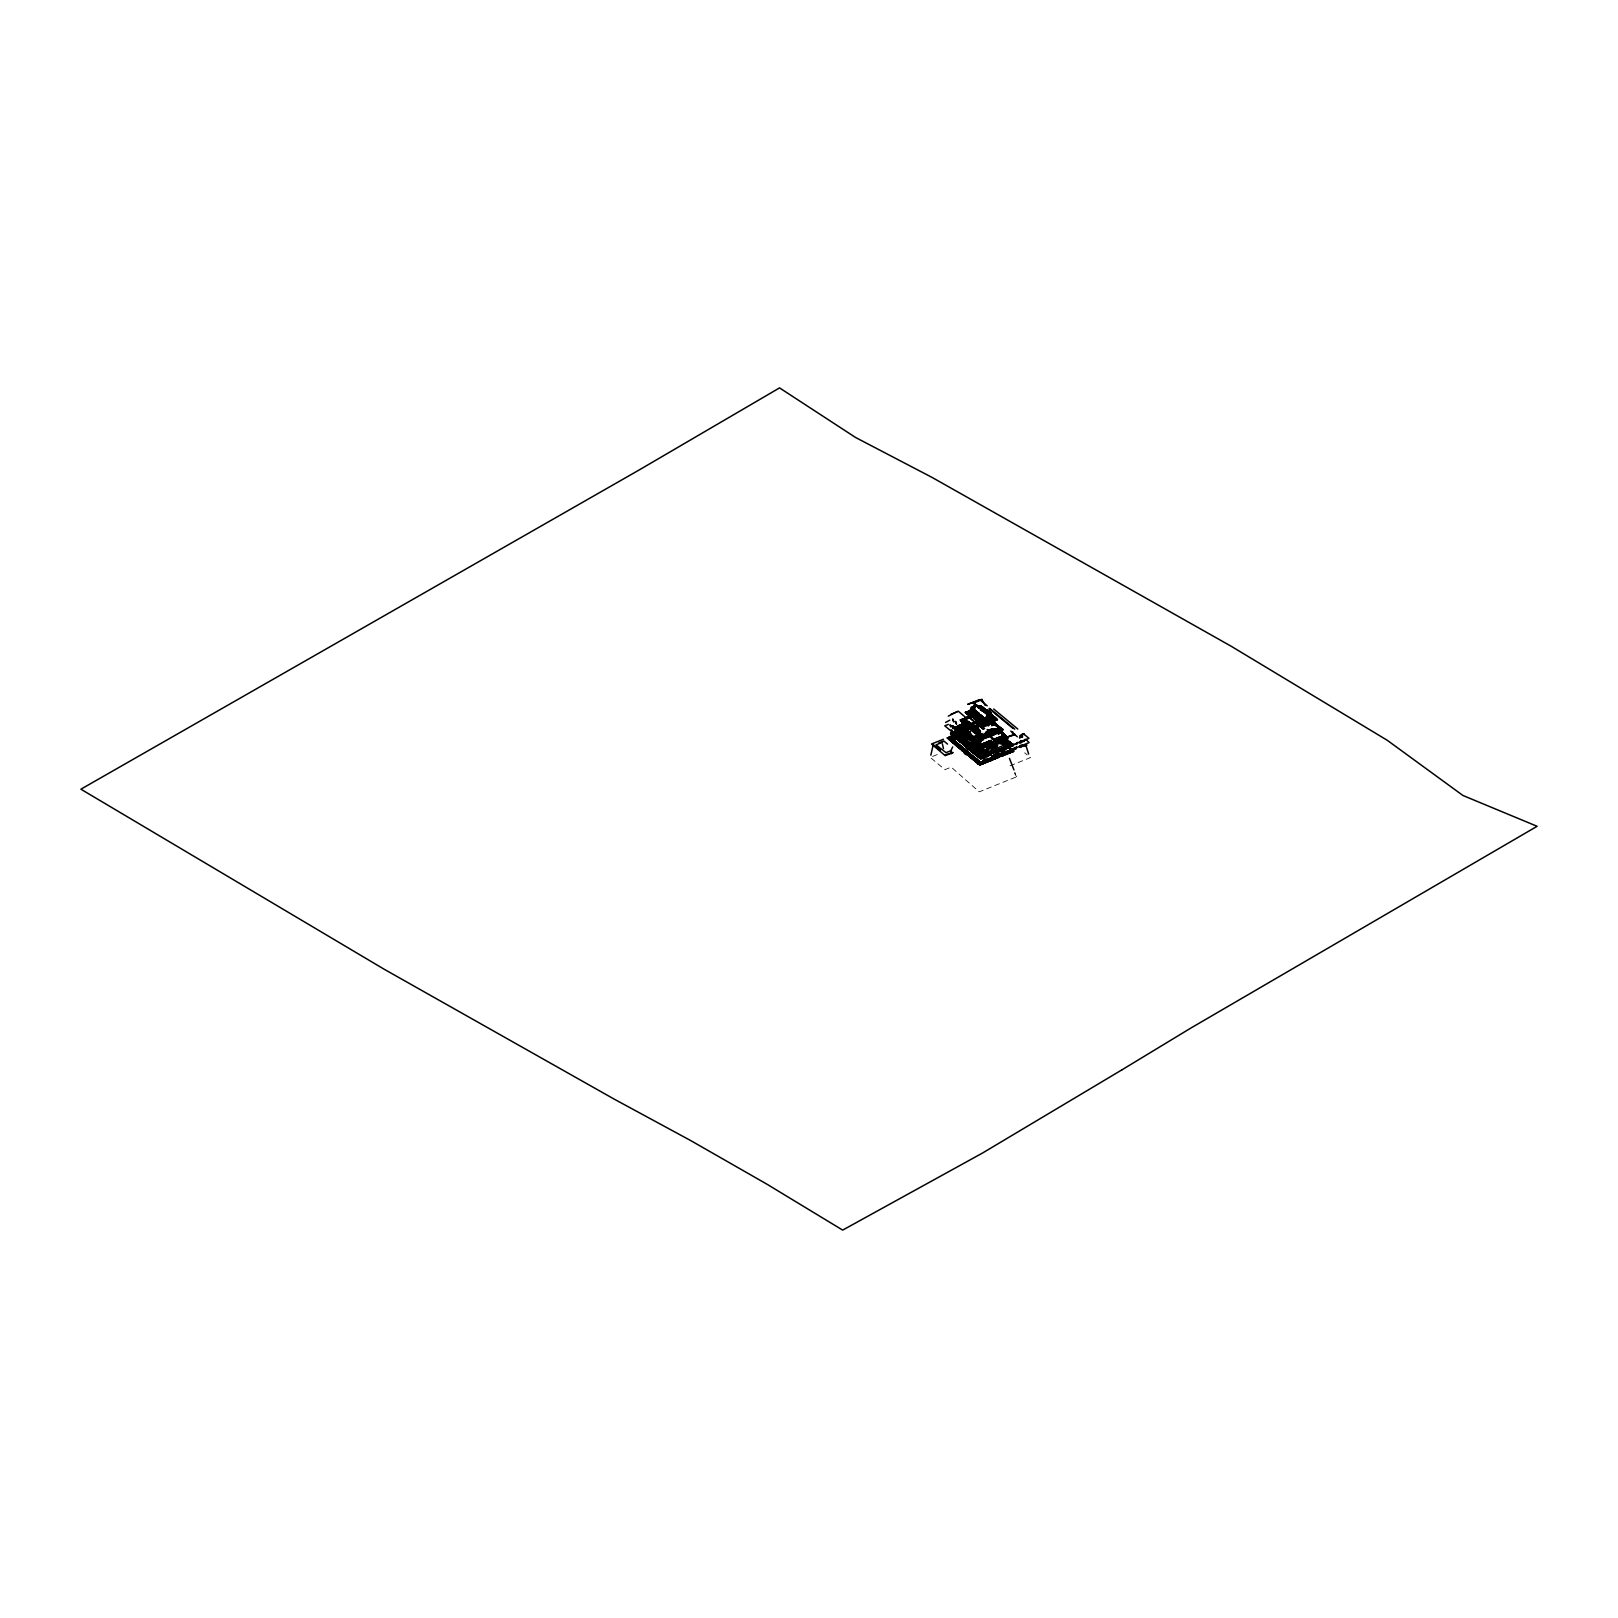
<?xml version="1.0" encoding="UTF-8"?>
<svg xmlns="http://www.w3.org/2000/svg" width="1618" height="1618" viewBox="0 0 1618 1618"><rect width="100%" height="100%" fill="white"/><g stroke="black" fill="none" stroke-linecap="round" stroke-linejoin="round"><path stroke-width="0.75" stroke-dasharray="5 3.75" d="M937.206 754.595L930.229 757.386L944.952 769.642L951.202 767.134L979.214 791.829L1016.65 776.802L1014.85 772.211M1009.935 765.84L1030.423 757.608L1024.659 752.835M1014.405 773.141L1016.65 776.802"/><path stroke-width="1.5" d="M992.845 725.167L992.886 720.091M987.304 714.044L993.513 718.432L989.245 716.208L989.67 715.217L993.513 718.432L982.793 723.044M961.031 720.9L960.485 719.788L966.088 724.945L969.04 722.397L967.584 721.143L971.103 723.833M967.483 746.141L970.011 744.644M988.113 712.567C981.398 710.706 981.317 704.922 980.366 706.54M992.461 737.747L990.701 736.291M993.594 738.779L1005.243 743.511L1001.4 740.195M994.443 739.487L995.717 742.46M995.009 739.851L1005.061 743.147M961.679 742.419L959.373 740.599M997.558 719.666L991.834 715.965L994.382 717.118M980.528 764.626L979.396 763.635L980.083 764.95L983.238 763.332M981.155 763.17L982.672 763.898L988.335 761.633M981.843 762.28L983.299 763.575M985.038 760.561L984.209 763.251L983.056 761.047M983.461 760.966L984.755 762.988L987.567 761.572M984.674 760.46C988.699 765.415 981.964 758.134 987.263 761.673M985.483 760.076L987.041 762.118M985.888 759.975L987.182 761.997M986.292 759.813L988.032 761.714M986.697 759.651L988.234 761.552M988.74 758.781L990.297 760.824L991.632 760.096M995.616 754.21L997.942 755.788L996.021 753.988M1009.895 750.732C1015.437 756.516 998.973 745.231 1001.441 756.253M1001.704 753.624C1005.102 757.082 1000.591 755.93 1000.875 753.887M1002.108 753.462L1004.171 755.282L1002.513 753.24M1003.322 752.977C1004.171 756.213 1009.713 753.887 1005.122 752.249M1003.726 752.754L1005.122 754.514M1004.94 752.33L1006.659 754.19M1005.769 751.925C1006.153 755.667 1011.149 753.058 1006.983 751.44M1009.126 753.26L1006.78 751.521M1009.025 753.321L1007.792 751.116M1008.196 750.954L1010.259 752.835M1010.259 750.934C1011.29 753.543 1015.74 750.165 1012.544 751.743M1013.192 751.258L1009.268 747.496L1013.899 751.076L1010.421 749.862L1012.099 750.206M965.562 728.12C972.681 727.979 966.634 727.271 971.407 728.909M966.391 729.9L969.991 728.889M978.85 739.426L982.611 737.505M999.681 728.403L1000.248 728.949M1000.45 730.689L1003.666 734.552M1000.935 731.033C1004.515 728.525 995.414 725.835 1003.039 729.435M1001.34 731.923L1004.09 736.19M991.45 713.498L987.951 710.221L985.382 710.181L986.616 711.03M947.339 737.808L950.231 738.071M965.521 725.086L960.061 726.664L964.348 725.248M966.452 724.399L961.416 726.704C955.348 726.361 961.517 726.158 959.616 726.988M962.75 725.208L963.499 723.671L961.8 725.713M962.892 725.066L963.398 723.671M971.184 740.579L974.562 737.828L971.872 737.302L974.258 737.727L976.564 736.089M970.901 740.356C972.883 733.278 976.079 738.961 971.427 740.801M972.56 737.464L979.578 735.32L971.872 737.363M973.834 737.626L972.256 737.181L977.151 736.291M974.319 737.687L971.508 737.201L981.883 744.947M988.982 746.687L994.706 740.68L988.032 748.143L986.798 746.04M990.115 745.089L991.854 744.422L989.225 741.125M994.018 740.599L987.668 748.001M989.326 711.333L986.11 709.978M950.575 737.586L948.391 737.808M949.786 737.687L948.735 737.181L951.91 737.039M967.989 724.945L973.854 723.165L967.948 724.945L973.187 723.165L972.014 723.307M976.503 722.154L970.173 724.642L972.56 724.52M969.971 723.145C976.22 724.945 961.82 726.057 973.005 723.448M988.841 713.356C987.931 714.509 993.027 716.268 988.193 719.161L988.193 715.682L989.892 716.046M988.942 729.961L992.077 733.015M973.348 726.037L972.276 724.52L976.119 731.093M993.553 720.88L997.113 719.949M991.591 725.653L992.946 725.329L992.946 720.334L995.353 724.075L994.018 721.628M994.504 722.538L996.243 724.419M994.483 723.772C992.4 720.536 1004.111 730.264 994.504 724.763M997.679 725.471C1003.605 729.839 994.969 724.621 995.11 723.549M988.295 712.709L986.474 711.151M955.105 727.048L957.573 726.421M970.416 714.468C970.294 717.462 961.355 708.441 968.697 714.913M1013.171 744.927L1010.583 744.401M987.87 715.823C993.209 717.785 988.922 716.511 988.841 713.68M970.112 712.102L975.694 704.983M976.018 704.963C980.265 706.945 984.775 707.551 986.272 710.747M988.861 710.929C983.218 712.264 975.047 697.924 969.465 711.576L972.438 714.044L974.845 710.262M977.778 705.933L981.277 705.974M978.384 706.5L980.083 706.722M980.933 706.399L979.133 706.924L980.589 706.156M976.605 705.751L979.861 707.268L978.101 706.884M984.654 710.848L975.148 704.477L977.737 705.974L976.119 705.246M989.023 715.378L990.418 715.763M991.733 716.774L989.508 715.945M989.67 715.237C986.778 713.194 995.394 719.606 991.834 717.623M993.068 718.048C980.286 710.969 998.023 721.244 992.299 717.239M1000.571 736.615L1007.488 744.017L997.821 740.862M1004.05 742.986L1003.261 742.743M1008.176 744.058L1004.556 743.35M1004.05 743.41C1003.726 742.965 1011.917 744.887 1004.131 742.884M1004.475 743.35L1005.769 743.491M1006.983 744.037L982.247 754.13L989.629 746.242M1000.389 732.125L1008.034 737.666L1007.023 737.869M994.908 738.839L1005.466 735.543L1002.391 732.671L1005.971 736.028L1005.041 735.3M1003.079 734.633L1000.834 731.761M1003.706 734.127L1005.749 735.947L1001.825 732.691M1005.183 735.32C988.901 722.316 1015.679 745.918 1007.063 741.772M1005.304 736.493L1007.569 737.404L1006.113 736.069M1004.94 735.785L1006.032 736.19M963.034 726.28L957.613 725.997L963.438 723.772M963.903 725.43L964.753 725.086M975.472 737.343L978.364 735.806M976.139 737.12L976.787 736.675M977.07 736.675L971.467 737.181L976.625 736.918M987.526 712.082L982.591 709.351L987.425 711.698M978.728 707.41L977.798 707.369M982.51 709.109L978.627 706.844L980.407 706.237L979.881 707.248L975.148 704.538L979.699 708.32M983.42 711.293L993.553 718.372M987.668 714.934L982.288 722.215M994.645 723.044L995.636 723.954M996.385 726.077L999.762 727.17M1000.49 728.767L1000.045 727.392M1000.349 727.635L1001.34 728.444M1001.117 728.322L998.367 727.23M963.034 744.24L952.78 735.421L955.49 734.815M954.094 736.777L956.744 735.846M986.96 710.403L988.699 710.706L987.425 710.302M995.292 756.961L993.978 754.939M995.859 756.698L995.737 758.478M993.23 755.485L994.14 757.649M997.376 751.096L996.223 750.206M984.937 711.394C977.373 707.127 989.913 713.558 986.535 710.969M984.391 710.969L983.562 709.999M993.128 758.822C993.816 760.318 979.052 756.415 984.209 763.251M974.542 718.655L975.593 717.32L973.187 717.462C976.463 715.925 976.544 720.698 971.933 716.673C976.16 715.014 962.649 717.28 970.881 716.208M969.991 744.664L967.908 746.343M1006.578 742.864L1003.099 739.871L1004.333 741.428M1002.169 741.246L1007.852 744.118L1002.836 739.952L1005.405 742.318M1004.212 741.408L1000.571 740.053M1005.931 742.52L1007.003 744.199M1007.69 743.916L1006.861 743.107M1000.49 755.566C991.227 746.383 1007.104 762.644 999.155 753.341M967.969 716.754L965.44 717.987L967.038 717.34M982.935 709.594L983.865 710.262M980.245 757.386L981.499 755.768M971.063 723.63L972.135 723.549L967.989 724.864L976.544 730.972M970.274 724.379L967.888 726.624M968.171 726.866L970.537 723.61L967.321 726.158L969.829 728.242L973.085 725.612L969.748 728.181M975.411 729.839L972.944 725.815M982.328 753.179L982.045 754.615M966.998 713.498L965.42 712.365L969.789 715.823M952.597 719.201L953.771 721.952L953.022 719.201M955.328 721.466L956.501 724.217L956.076 721.83M971.346 707.046L971.103 708.259M1005.486 740.599L1007.751 740.478L1012.747 744.684L1005.708 738.779L1006.821 739.871M1005.931 740.842L1009.794 742.278L1007.751 742.46M1008.034 742.702L1011.028 743.37L1008.176 742.702M1008.601 743.066L1010.987 743.35L1009.713 742.096M1008.884 743.289L1010.926 743.107M1010.866 744.24L1013.131 744.927L1011.594 744.624M1012.079 744.644L1011.149 745.109L1012.342 744.988M956.117 732.044L957.31 730.81M956.501 731.639C955.955 729.961 959.555 729.819 960.546 729.678L958.807 728.221M956.521 730.952L955.085 731.639L956.865 731.579M958.705 730.547C955.712 729.637 961.921 729.131 957.654 730.466M956.339 733.642L960.081 730.102L959.069 729.273M982.146 753.745L983.016 752.855M987.991 747.738L981.398 754.494M996.85 753.786L999.742 755.363L997.659 753.584M982.005 737.747C980.73 736.21 981.6 739.062 984.452 737.343M982.672 737.221L982.126 738.273L982.895 733.379M994.605 754.595L996.85 756.334L995.009 754.393M990.034 734.592L987.91 731.012M990.863 733.662L989.771 734.309M991.268 733.399C979.436 719.585 998.205 748.649 988.82 730.163M983.016 724.54C986.838 725.956 987.243 721.911 989.71 722.963M983.178 724.48L984.816 724.844L984.007 723.671M983.602 723.893L984.573 724.965M985.22 723.226C987.223 725.592 984.432 722.761 984.978 724.621M986.454 722.68L986.798 725.511L984.391 726.462L984.391 723.954M987.263 722.356L989.023 723.185M988.477 721.871L989.326 724.5M989.225 721.608L994.322 719.525M989.852 721.304C992.704 723.853 994.969 719.059 993.735 724.722M990.054 721.284L991.005 722.194M990.62 721.041C992.036 722.417 990.681 722.174 991.996 720.9M991.268 720.799L992.704 721.689M991.672 720.637L992.643 721.709M992.077 720.475L992.886 721.648M992.481 720.313L993.492 721.567M993.29 719.97C994.746 722.518 992.825 720.394 993.048 721.547M993.695 719.808L994.767 720.799M994.119 719.606L995.657 720.354M981.641 747.921L983.805 747.253M968.434 747.799L970.254 746.04M989.994 715.641L988.901 715.237M995.394 740.377L1001.077 742.682L995.252 740.397L999.398 741.55L996.931 738.03M996.445 740.417L996.122 740.296M997.376 740.801L995.879 740.639M997.618 741.266L997.153 740.983M997.133 737.95L999.135 741.792L998.084 741.084M1001.987 742.52L997.416 740.498M1000.308 742.156L999.014 741.752M948.472 738.799L963.802 751.622L966.027 750.186L963.62 751.419L968.494 755.181M950.413 739.021L948.148 737.95M950.191 740.437L952.314 738.799M956.299 745.049C946.651 735.907 961.557 753.664 964.874 749.174M956.562 744.806C957.229 739.244 952.072 745.918 955.247 741.186M954.58 743.613L956.683 742.419M957.957 746.707L954.842 744.118M956.541 745.574L958.847 747.172M957.755 746.545L959.798 745.008L957.492 746.485M958.503 746.889L961.213 746.181M958.807 747.415L963.661 751.177M962.791 747.496L959.959 748.103M960.404 748.79L962.184 746.95M964.267 740.842L962.609 742.399M963.337 751.177C958.119 750.651 965.906 746.323 960.87 749.134M963.903 751.682C966.431 753.725 968.939 751.156 965.339 752.572M964.186 751.925L965.097 752.35M964.753 752.39C961.254 754.777 977.029 756.577 969.384 756.354M965.036 752.633L967.018 754.271L969.87 753.381M968.171 751.966L965.481 753.159L967.604 751.5M968.717 755.687L970.921 757.507L970.112 756.536M969.566 756.395C965.117 753.604 970.072 755.97 970.112 753.543M971.265 757.811C981.539 767.256 972.438 755.444 979.578 764.06M972.014 758.458L969.627 756.112M973.247 759.449L974.36 760.076M973.53 759.691C975.836 761.673 970.638 757.446 973.834 759.873M975.169 761.168L976.625 758.943L974.198 760.359M974.946 760.864L977.05 759.307M977.191 759.408L975.573 761.067M977.555 763.049L979.274 762.705M980.609 761.673L979.699 764.849L976.382 761.734M1001.906 756.01L999.459 753.745M982.53 709.776L986.576 711.313M1011.857 745.028L1010.138 745.21L1011.088 746.545L1013.616 745.534L1013.616 744.078L1012.484 745.999M959.696 740.862L961.254 739.608L959.09 740.741L950.474 733.581L955.449 731.74L953.669 732.125M957.067 731.093L951.222 733.217L954.074 732.206M954.559 732.165C944.993 730.952 957.634 741.833 957.998 736.837M957.998 730.102L954.499 731.923L958.544 729.334M963.054 738.091L955.651 732.064L956.825 730.871M958.948 730.446L958.483 730.507M994.949 732.185L992.036 728.869L995.353 732.064M958.058 725.976L959.029 725.451M958.705 725.633L961.254 725.592M960.323 725.006L963.135 724.965L961.072 725.228M961.557 724.399L962.771 723.913M972.661 736.938L973.551 736.574M989.043 713.74C986.414 713.134 991.146 716.572 993.23 718.109M997.335 737.869L1000.511 741.853M990.216 711.94L991.086 712.992L989.104 712.062M970.537 711.273L969.445 711.475L971.508 710.282M955.429 737.323L952.901 737.646M953.609 736.837L955.53 736.028M968.595 722.012L965.521 724.662L958.645 726.563L962.75 726.32M975.816 737.039L974.926 737.606M982.935 736.898L984.047 737.505L983.38 736.372M983.865 735.3L985.241 737.019L986.535 736.392L984.816 733.985L986.879 736.412L985.079 733.581M985.22 736.979C985.969 739.163 981.317 732.185 986.09 736.615M987.385 736.109L985.382 732.934L987.749 735.907M986.029 732.408L988.335 735.866M986.434 732.246L988.416 735.684M989.832 729.698L992.239 733.197M999.641 731.194L997.719 729.091L999.6 731.275L996.506 732.408L993.816 729.172L996.648 732.529M999.742 729.556L1004.03 736.008M1000.308 729.637L1001.299 730.426M1001.4 729.698L1002.371 730.143M992.218 715.035L990.823 714.59L992.825 715.702M960.768 720.131L966.229 717.765M961.496 719.585L963.863 719.262M961.314 721.143L960.566 719.848L962.447 719.686M962.184 719.383L960.768 720.01L963.6 719.464M967.18 718.453L962.589 719.221L965.137 718.938M963.398 718.898L965.521 718.857M964.166 718.574L966.654 718.594M981.317 706.763L984.695 708.987L982.895 708.401M981.62 707.349L984.068 708.36L982.187 707.814M982.611 708.178L984.695 708.987M983.441 708.987L985.119 709.23M983.724 709.21L985.261 709.473M988.052 711.333L990.216 712.062M988.396 711.475L990.115 711.96L989.185 711.111M988.881 711.03L990.074 712.041L988.659 711.718M992.421 716.309L995.636 718.068L994.099 717.725M992.704 716.552L994.928 717.482L993.937 716.552M993.27 717.017L994.928 717.381M995.07 717.603L993.553 717.259M1009.005 748.588C1017.237 752.087 1006.861 745.311 1008.014 747.88M1011.614 749.983L1013.03 751.682M1012.544 750.449L1012.079 749.761M1013.131 750.813L1011.675 750.287M968.616 711.03L970.031 711.394L971.73 709.19M971.063 709.432L974.218 705.812M971.447 709.594L972.762 707.794M972.094 708.118L977.312 712.345L974.461 715.722M973.247 706.621L972.802 707.491M973.773 705.751L974.643 704.72L969.829 711.88L970.78 712.668L973.308 708.987L972.458 708.199M974.076 706.014L974.42 704.942M980.832 720.779C975.31 714.792 983.784 726.421 983.805 721.001M983.926 721.426L985.847 718.21M985.382 719.444L980.205 714.751L977.899 717.441M986.98 716.268C990.661 714.246 975.391 731.66 983.501 717.462L984.978 718.877L986.474 717.482M986.353 717.644L987.526 716.046M965.622 712.628L967.827 711.617L965.42 712.466M964.186 727.331L968.413 734.532M967.402 712.062L969.283 711.293M965.117 729.111L964.975 727.837M970.76 710.201L971.953 710.221M977.13 719.626L975.755 720.556L976.524 721.547L978.182 723.104L979.982 722.457M978.263 707.268L980.265 706.459M977.07 737.626L977.838 738.253M978.566 739.81L979.598 741.732M1000.409 728.585L1002.493 733.156M1000.733 729.334L1001.239 730.426M990.762 736.028L1001.785 731.498M960.283 726.098L962.548 726.3L957.816 725.936M960.728 726.138L958.908 726.603L959.919 726.725M997.254 753.644L999.378 755.242M974.683 737.929L968.13 731.983M968.939 731.72L970.497 733.702M969.344 731.498L970.719 733.662M981.499 744.26L991.652 740.195M981.924 744.098L983.926 747.556M984.391 747.435L982.935 743.633M983.946 743.289C985.099 748.912 990.256 746.444 985.18 742.743M984.351 743.127L987.283 746.222M984.755 742.965L987.061 746.505M985.564 742.642L988.315 745.837M986.798 742.096L989.71 745.251M988.011 741.61L990.378 745.21M990.803 744.947L988.618 741.368M989.629 741.004L992.097 744.482M990.034 740.842L992.926 744.159L990.236 740.72M995.313 738.738L997.719 742.015M998.164 737.545L1000.45 741.145M999.762 736.938L1002.149 740.478M1000.167 736.777L1002.695 740.033M1000.976 736.453L1003.362 739.992M1001.38 736.291L1003.403 739.75M1001.805 736.129L1004.272 739.608M1002.614 735.806L1004.616 739.325M1005.344 737.646C1005.284 739.183 1009.551 738.152 1007.124 737.343M992.036 714.691L990.277 713.821L992.097 714.893M997.355 719.363L995.151 719.606L996.385 720.253M991.167 716.309C995.373 720.981 987.486 712.749 987.85 715.095M963.984 726.765L965.622 730.203M967.139 731.923L964.085 734.714M980.488 744.32L978.991 743.087L981.924 745.271L977.616 740.336L974.562 743.39L973.915 742.622M975.432 704.679L975.148 703.547M978.303 706.217L982.227 709.109M989.286 716.066L990.6 716.127L988.153 714.044M982.834 711.172L988.598 715.763M991.308 717.158L990.904 716.268M991.349 717.361L990.176 716.289M1004.859 736.271L1003.484 734.794M1006.962 748.547L999.904 751.703M951.404 753.745L951.344 750.53L946.045 752.653L936.033 744.867L942.606 742.217M983.643 710.241L979.375 707.329M981.135 757.264L984.452 756.536M981.782 756.658L982.854 757.123M982.429 757.345L982.773 755.748L1010.663 745.17M983.481 755.262L984.149 756.577M981.944 764.161L981.742 762.442L981.924 763.979M982.733 763.817L981.297 762.948M984.695 754.837C986.555 756.84 983.218 756.375 985.584 756.112M985.908 754.332C989.124 756.415 993.068 752.269 989.973 752.653M987.526 753.685L988.497 754.878M988.355 753.321L988.74 754.777M988.74 753.199L989.731 754.393M989.367 752.916L990.6 754.049M989.549 752.876L990.317 753.826M990.782 752.39L991.591 753.685L993.533 752.673M989.043 761.229C985.807 756.395 987.789 762.766 989.771 760.966C984.027 755.909 995.333 764.181 988.497 758.943M991.591 752.067L992.663 753.037M990.034 760.864L990.034 759.772M992.4 751.743L994.18 752.431M993.209 751.419L994.2 752.633L996.304 751.48M989.751 758.377L991.187 760.48L991.389 759.226L990.944 760.42L989.346 758.539M993.634 751.197L995.07 752.249L994.039 751.035M994.848 750.712L996.182 751.46M996.061 750.226L996.931 751.561M996.85 749.943L998.407 750.732M997.679 749.619C997.821 751.662 1002.25 750.064 999.297 748.912M998.084 749.458L998.569 750.914M996.506 756.314L996.425 758.215M998.69 749.154L999.58 750.388M998.893 749.134L999.863 750.327M1000.915 748.325L1002.614 749.276M1002.129 747.819C1004.879 749.094 1002.776 747.921 1002.857 748.932M1003.747 747.172L1005.547 747.86M1004.171 747.01L1004.879 748.305M1004.576 746.849L1005.567 748.082L1004.333 746.95M1004.98 746.646C1008.56 749.296 1006.942 744.765 1009.612 746.444M1005.789 746.363L1006.76 747.556M1001.178 756.354L1004.657 755.06L1003.12 752.997M1007.003 745.878L1007.569 747.051M1005.931 754.494L1004.738 752.33M1008.216 745.392L1009.187 746.586M1008.702 745.352L1009.43 746.464M1009.187 745.311L1010.603 745.898M1010.542 752.613L1009.126 750.792L1011.23 752.289M965.521 724.864L968.879 722.255L965.238 724.419M976.969 736.271L979.578 741.428L980.69 740.66M978.566 735.725L982.895 740.114M1006.538 739.466L1007.953 740.639M1005.041 740.215L1007.165 739.992M962.002 725.592L959.919 725.147M990.985 745.17L991.834 743.592M991.612 744.401L998.63 741.671M930.835 755.222L933.242 744.583L940.24 750.388M967.281 717.239L969.506 717.664M969.384 729.253L968.292 727.069L971.71 724.277M1000.753 733.075L1007.751 737.727M1003.848 735.664L1004.657 736.332M1004.475 735.543L1005.951 735.947M998.994 726.725L992.643 723.347L995.919 724.197M993.391 723.812L996.83 724.763M997.032 724.925L993.796 724.176M992.865 722.7L993.897 724.379M995.212 725.349L997.962 725.713M997.436 726.725L999.964 727.352M998.65 727.493L1001.057 728.221M1002.573 729.475L1000.551 728.403L1001.441 728.929M1000.652 729.839L1002.735 729.779M1002.311 729.556L1001.4 729.03M975.694 729.455L976.625 731.437L972.924 723.671M969.627 724.176L968.373 724.783L973.874 723.104M989.245 712.304L990.803 712.628M976.645 718.776L975.755 720.556M980.953 725.167L981.681 725.997C986.131 724.035 973.692 724.075 978.121 720.859C975.209 721.406 978.202 722.922 977.899 722.558M954.741 734.147L949.018 737.161L950.413 737.646M949.988 736.837L951.91 737.161M950.069 736.756L952.719 736.979M951.748 736.028L952.557 735.32M952.456 735.745L953.528 735.725M956.339 735.523L954.296 736.756L953.144 735.462M981.236 706.156L983.582 707.956M982.106 706.722L983.056 707.551M981.378 706.722L982.834 707.43M985.079 709.311L984.331 708.603M995.697 718.129L993.755 716.511M971.488 724.338L970.497 724.075M972.6 723.61L975.33 722.7L970.658 718.655M995.05 758.761L995.272 756.496L992.764 757.507C993.169 762.199 990.904 755.363 993.31 758.903M1009.632 747.658L1009.187 745.858M1010.401 748.426L1008.115 747.981L1011.21 748.952M1011.028 748.932L1010.057 748.123M1003.463 743.127C998.872 741.489 1014.769 745.433 1002.594 741.59M1006.093 743.37L1007.468 744.017M1001.117 740.72L1000.086 741.125L1002.007 740.356M974.238 727.756L975.735 727.999M985.241 711.313L987.789 712.203M993.351 720.859L983.137 725.43M951.121 733.116L953.144 732.327M955.975 727.776L955.267 726.927L957.411 726.563M963.822 725.653C961.638 726.866 958.786 727.655 963.398 725.855M965.602 719.14L960.303 719.99L965.683 719.1M962.73 719.545L962.427 719.241M968.231 711.313L968.717 711.01M969.728 711.374L974.744 715.722C967.888 714.934 982.854 710.403 974.178 715.48M971.103 710.929L973.227 708.34M977.717 728.626L979.214 730.325L978.142 728.464L975.29 729.637L976.544 731.437L974.198 728.322M975.876 729.415L976.948 731.275M976.706 729.051L977.535 731.053M977.09 728.929L978.344 730.729M977.919 728.606L978.991 730.466L975.694 733.096M1002.978 729.597L1001.987 728.99M983.441 725.451C981.034 724.136 993.068 720.738 987.728 723.752M986.919 725.451L987.405 723.833M989.002 721.729L989.286 723.104L990.722 722.417M995.07 720.738L994.827 719.525M997.517 727.473L1003.16 729.758M993.27 722.538L994.524 724.338M988.578 718.999L992.158 718.837M947.46 737.95L949.442 737.99M1005.648 740.599L1008.054 740.882M1009.268 743.734L1004.636 739.891L1007.043 739.891M1009.774 743.936L1012.18 744.24M1010.441 744.138L1011.29 743.572M1012.201 744.745L1012.221 746.1M1002.857 733.561L1001.562 732.974M990.964 729.192C990.337 731.033 996.951 736.837 990.924 729.273M980.933 763.554L981.135 764.485M982.814 761.208L984.775 763.029M996.284 732.469L993.776 729.233M985.645 760.076L987.587 761.835M1000.773 728.181L998.812 727.493M1000.126 731.012L999.378 729.293L1000.086 730.952M987.688 759.267L988.74 761.087M1002.048 730.305L1002.29 729.233M995.414 754.231L997.396 755.727M995.798 754.15L998.164 755.788M1001.441 753.766L1002.958 755.687M1002.675 753.24L1004.495 755.121M1003.908 752.734L1005.931 754.19M1004.313 752.572L1005.85 754.514M1005.931 751.925L1008.277 753.543M1006.376 751.682L1007.812 753.705M1007.953 751.116L1009.976 752.876M1011.028 750.934L1011.877 751.925M968.838 715.743L970.294 714.428L968.312 714.873M987.344 710.727L988.8 711.819M969.202 734.208L968.697 731.801M977.373 745.736C973.106 746.303 984.957 734.168 974.542 737.484M979.214 742.096L975.978 744.563M982.632 748.224C984.897 749.599 979.638 744.786 985.483 751.015M985.625 746.95L983.137 743.552L985.928 746.99M999.216 741.954L999.216 741.084M1004.535 741.186C1008.702 744.381 997.113 739.628 999.985 736.797M1003.868 739.628L1003.018 735.583L1005.405 739.183M1005.425 738.92L1006.699 739.588M1003.564 735.421L1006.254 739.386M1007.65 738.212L1006.538 738.657M952.132 738.212L955.146 735.765M970.274 710.504L969.061 710.99M986.576 746.545L988.234 748.305L986.292 746.646M950.858 750.671L952.699 746.95M984.169 709.453L985.686 709.796M994.524 718.068L996.041 718.311M1008.459 748.123L1010.785 748.709M1001.299 742.783L995.576 740.336M1004.738 741.55L1000.834 740.417M1005.122 743.491L1006.275 743.613M1007.852 744.118L1000.612 742.561M949.018 737.97L947.299 737.909M950.899 738.152L978.789 760.804L976.827 762.543L979.335 764.545M952.517 737.929L953.649 737.363M955.813 736.251L954.135 737.666L956.096 736.493M980.872 708.724L984.27 710.848M982.207 709.675L981.196 709.412L982.45 710.363M988.153 714.751L989.629 714.711L988.254 714.853M979.416 757.426L981.034 757.426M983.724 756.819L982.753 755.808L983.238 756.84M986.07 755.869L985.099 754.676L985.827 755.768M986.232 755.808L986.313 754.13L987.283 755.384M986.535 754.049L987.85 754.959M988.254 754.979L987.749 753.563M989.387 754.534L988.962 753.078M991.49 753.685L991.187 752.168L992.178 753.442M993.452 752.916L993.007 751.44M1001.946 749.316L1001.32 748.163M1005.627 748.022L1005.385 746.485L1006.881 747.455M1007.994 747.01L1006.618 745.979L1007.589 747.253M1023.405 733.702L1028.967 738.334L1009.248 746.383M1010.077 746.08L1009.41 745.19M973.207 725.875C963.013 730.648 991.47 740.882 976.787 733.379M973.874 727.17L971.811 725.855L971.811 726.988M977.393 705.893L975.472 704.72M978.91 757.406L980.043 758.154L981.378 755.788M992.582 759.712L991.349 757.527M967.766 717.118L969.93 717.381M991.672 715.803L993.027 715.803M992.218 728.828L995.353 732.388M984.169 723.65L985.22 724.682M986.211 722.841L987 723.994M989.407 721.547L990.277 722.68M993.513 719.848L994.665 720.9M1000.207 730.446L1001.663 732.57M1006.74 736.999L1014.769 734.875M1000.086 742.177L1001.077 742.298M980.548 708.947L981.357 708.967M983.562 736.028L984.108 737.242M985.787 732.509L988.092 735.968L985.605 732.57L987.02 731.882L989.326 735.401L986.191 732.347M994.787 728.848L997.052 732.226M995.474 728.929L997.901 732.024M996.567 729.03L998.306 731.842M997.113 729.091L999.236 731.356M998.791 729.313L999.803 731.093M969.607 724.844L968.778 724.642M991.005 712.891L989.508 712.628M991.733 728.788L994.463 732.246L993.432 732.489M956.157 726.664L956.744 728.363L957.876 727.473L959.292 728.646L956.521 728.161M960.425 720.131L961.679 719.585M966.067 717.846L968.838 717.846M968.737 731.74L970.133 734.006M983.704 743.39L986.758 746.485M985.726 742.561L988.355 746.019L986.191 742.338M988.982 741.266L991.045 744.118M995.515 738.597L996.91 742.419M996.284 738.334L998.124 741.853M997.537 737.788L1000.126 741.287L998.367 737.464M999.115 737.201L1001.663 740.66M1000.349 736.716L1003.059 740.093M1001.967 736.048L1004.212 739.426M1006.072 737.646L1006.699 738.617M971.71 710.201L966.613 712.062M965.339 712.264L967.342 711.677M981.802 747.9C979.921 746.768 973.53 744.3 980.164 745.979L979.76 747.556M982.328 747.132L982.369 748.305M981.317 757.184L980.892 757.993M981.944 756.597L981.924 757.588M986.879 753.948L987.688 755.222M992.198 751.763L992.987 753.037M994.585 750.853L995.313 752.208L994.18 751.015M995.818 750.368L997.194 751.217M997.032 749.882L998.164 751.076L997.881 749.478M999.054 749.073L1001.886 749.518M999.924 748.669L1001.643 749.417M1003.564 747.213L1004.899 748.123M1006.356 746.141L1007.326 747.132M969.607 711.414L970.739 712.405M972.863 708.623L969.829 711.88L974.542 715.561M970.517 712.446L973.025 708.765M971.063 712.911L973.591 709.23L975.573 710.868C970.031 715.823 977.535 715.763 970.153 711.92L974.36 715.399M971.346 713.134L973.874 709.473L972.519 708.36M971.629 713.376L974.157 709.695M974.441 709.938L971.912 713.619L970.962 712.79L974.461 714.913M972.175 713.821L974.724 710.16M976.241 711.435L973.692 715.116M973.894 715.257L976.402 711.576M974.744 715.945L970.234 711.515M980.286 714.792L977.778 718.473L980.427 715.763L977.859 718.574L982.733 722.033M993.513 718.331L982.713 722.659L978.223 718.837L980.205 714.954M978.324 718.938L980.852 715.257M978.607 719.181L981.135 715.5M981.418 715.722C975.189 718.655 981.378 723.529 982.369 716.531M981.701 715.965C979.355 721.608 978.971 717.725 982.591 722.235L978.283 718.655L979.598 717.421M980.69 718.574L979.355 719.707L981.984 716.208L983.218 717.239L980.751 720.94L981.721 721.749L984.229 718.068M982.268 716.43C982.187 722.983 977.515 717.947 979.477 719.666M982.652 716.774L980.306 720.576M980.468 720.718L982.935 716.996L980.771 715.217M981.155 721.284L983.663 717.603M981.438 721.507L983.946 717.846M982.005 721.992L984.513 718.311M981.883 721.871L982.793 722.659L987.405 715.682M985.564 762.665L983.865 760.804L986.05 762.159M989.791 759.853L990.115 760.541M990.418 760.622L990.479 759.59M989.447 735.118L987.202 731.72M951.991 736.069L954.64 734.107M983.339 724.197L983.299 729.192L984.695 728.424M986.292 712.507L988.8 713.235M988.618 747.819L986.333 746.06L988.578 747.941L982.733 753.846M986.778 747.233L988.942 744.604M990.317 743.511L987.02 747.435M990.6 743.754L987.304 747.678M990.762 743.875L987.809 747.921M990.883 744.826L988.578 741.428M984.492 721.931L987.789 719.322M992.805 729.01L995.798 732.509M982.49 754.109L974.461 747.658M956.4 731.194L957.33 731.093M1007.569 742.318L1010.481 742.905M966.229 730.527L967.827 729.536M979.477 741.145L983.886 747.799M981.843 745.271L979.234 740.882L975.128 743.875L972.762 741.893L976.099 739.102M974.36 732.003L976.908 728.889L978.061 730.77M993.027 722.639L994.14 724.561M987.971 714.61L991.976 717.138M982.389 725.875L982.996 725.531M1002.452 734.491L1004.414 736.129L1001.623 731.801M974.36 714.509C974.562 714.671 971.164 711.637 974.703 715.682M973.793 714.994L975.957 711.192C980.124 712.931 970.719 717.725 977.353 712.203M976.261 715.803L978.647 713.113M978.951 713.376L975.553 715.399L978.526 713.032M974.643 714.569L977.919 712.486L975.128 715.095L976.665 716.329L979.234 713.619L977.676 712.345M976.948 716.612C982.47 711.212 977.393 719.747 975.33 714.994M977.434 717.3L980.002 714.509L977.474 717.401M988.416 712.911L985.807 712.001L988.193 712.527M980.953 759.044L988.396 756.294M994.585 752.269L993.816 752.228M1002.978 750.428L1004.252 749.862M965.744 738.152L963.62 739.082M981.216 748.547L969.182 738.678C973.065 746.545 978.101 734.612 979.962 744.24M974.42 713.316L972.822 714.327L974.885 713.498M973.631 714.63L972.782 714.165M981.155 718.999L980.589 720.819M973.369 714.549L974.643 713.417M978.769 719.039L980.083 717.927L979.396 719.565M991.106 715.196L992.744 715.54M959.676 728.788L955.368 732.853L959.15 735.988M959.353 729.496L955.773 733.176M955.935 733.318L959.636 729.738M956.218 733.561L959.899 729.981M956.622 733.884L960.364 730.345M956.885 734.127L960.647 730.588L961.84 731.558L958.301 735.28M957.168 734.35L960.91 730.81M957.451 734.592L960.708 730.628L961.759 731.518M961.598 731.376L957.977 735.037M958.463 735.421L962.164 731.842M958.746 735.664L962.447 732.084L963.539 732.974L959.879 736.594L963.741 733.156M959.029 735.887L962.589 732.772M963.013 732.549L959.312 736.129L962.811 739.042L966.391 735.361M959.717 736.453L962.69 732.266M960.283 736.938L964.025 733.399M960.566 737.161L964.308 733.621M961.416 737.869L965.258 734.43L960.809 737.383M961.962 738.334L965.541 734.653M962.245 738.577L965.825 734.896M962.528 738.799L966.108 735.118M958.989 735.057L963.418 739.446M964.894 737.464L963.236 739.406M975.128 745.959C969.506 748.912 982.268 756.637 982.996 749.195M973.187 747.536L975.411 746.201M978.748 748.972L979.638 749.721L977.737 751.44L973.955 748.183L975.674 746.444M974.076 748.406L975.957 746.667L975.088 745.918L973.611 748.022M974.339 748.628L976.241 746.909M974.42 748.709L976.524 747.132M976.807 747.374L974.703 748.952M975.472 749.579L977.252 747.738L978.951 749.154L976.888 750.752L979.072 749.255L980.65 750.55L978.87 752.39L973.247 747.597L971.811 745.756L973.247 744.24M975.593 749.66L977.535 747.981M975.876 749.903L977.818 748.204M976.16 750.145L978.101 748.446M976.443 750.368L978.384 748.689M976.726 750.61L978.506 748.77L975.512 746.262M977.292 751.076L979.355 749.478M976.847 750.57L980.751 750.651L974.582 745.696L973.085 747.294L982.005 754.19L979.659 752.249M980.205 750.186L978.405 752.006M981.519 754.595L978.587 752.148L980.468 750.408M978.971 752.471L983.097 749.296L979.497 752.936M979.82 753.179L983.542 749.66L984.513 750.469L980.953 754.13M980.104 753.422L983.663 749.761M980.265 753.563L983.946 749.983M980.67 753.887L984.229 750.226M981.115 754.251L988.335 746.99M984.917 753.199L993.513 744.806L998.346 743.329L1005.061 744.947M973.065 746.646L973.834 744.846M981.297 706.196L982.793 707.41M982.308 706.884L981.277 706.621M962.265 742.379L965.258 740.457L964.53 739.507M975.33 728.039L974.117 726.179M972.62 725.289L969.465 727.938L972.661 730.608L976.948 727.493L975.978 725.41M977.09 727.149L976.564 725.208M977.434 727.008L976.382 725.248M972.479 724.965L969.182 727.696C959.757 726.057 972.175 717.826 964.793 724.055M973.551 727.008L973.672 728.525M964.47 739.689L966.512 738.637L965.177 740.134M972.661 746.586C976.605 742.682 970.173 749.963 976.625 750.408M972.924 746.687L974.238 745.231M983.522 747.88L982.591 746.646L983.744 747.678M988.719 745.676C988.962 742.743 983.825 739.305 990.014 745.19M964.773 739.648L966.472 738.577L964.975 739.79M991.834 756.84L993.412 758.397M994.119 752.613L992.967 751.5M1003.463 748.871L1002.533 747.658M973.53 744.523L972.135 746.1L970.881 745.15M951.081 714.226L957.168 711.778M961.193 720.232L964.106 723.327C971.265 717.178 958.078 726.886 965.946 721.001M961.112 721.001C961.739 719.666 960.667 721.648 963.944 723.347M961.901 721.588L963.034 720.516M963.681 720.637L962.123 721.85L961.173 720.9M963.377 722.74L962.447 721.972L963.944 720.677M962.528 722.174L964.449 720.698M965.339 720.88L963.094 722.639L976.827 733.824M964.227 723.59L967.261 721.203L964.389 723.711L967.038 725.936L970.173 723.327L969.263 722.558L966.088 725.329M969.607 722.862L965.804 724.682M966.755 725.693L969.121 722.437M970.578 723.671L967.604 726.401L966.452 725.208M968.616 727.23L971.71 724.601M968.899 727.473L971.973 724.824M970.274 728.646L978 724.601L978.991 726.684L977.596 724.763M971.164 729.354L974.258 726.725M971.569 729.698L974.542 726.947M969.263 727.534L971.892 729.738L974.825 727.19M972.135 730.163L974.825 727.493M972.418 730.385L975.391 727.655M977.494 734.612C985.908 729.111 973.005 732.388 978.162 735.199L980.387 732.105L977.778 734.835L972.863 730.77L977.636 734.087M976.119 728.262L972.944 730.851M973.834 731.558L976.948 728.97M974.117 731.801L977.232 729.192L973.267 731.093L971.852 729.92M976.362 733.662L979.335 730.931L977.757 729.597L974.016 731.498M974.966 732.509L977.919 729.758M977.211 734.37L980.346 731.781C979.861 726.017 970.719 729.94 975.067 732.63L978.202 730.001M979.052 730.709L975.957 733.338L978.627 735.543L978.587 733.621M978.061 735.078L980.387 732.105M980.933 734.066C975.715 739.588 984.108 729.435 979.193 736.008M980.973 733.864L978.829 735.846M980.488 737.08L981.479 735.806L979.598 736.21L981.095 737.565L978.142 734.976L979.456 736.109M981.297 737.747L981.438 736.089M982.268 737.383L982.187 740.275M956.784 728.424L955.469 726.846L963.883 734.107M972.196 741.428L975.978 739.001L972.539 741.732L961.112 732.064L962.508 731.316L961.881 732.691L963.64 734.168L964.732 733.136L957.451 727.251L955.368 727.251M958.847 728.282L956.885 728.545L958.159 727.716M957.209 728.808L957.836 727.412M957.472 729.051L958.564 728.039M958.2 729.678L959.413 728.747M961.719 732.549L959.049 730.345L960.829 729.92M962.386 733.015L963.276 733.803C966.755 733.985 955.732 729.131 959.616 730.77L961.557 730.527L960.303 731.376M959.737 730.911L960.991 730.062M960.02 731.154L961.274 730.284M960.546 731.599L962.225 731.093L961.153 732.084L959.171 730.446M955.571 727.372L961.031 731.923L962.103 730.992M961.598 732.448L962.791 731.558M960.87 731.862L963.357 732.024M964.207 732.732L963.013 733.621L964.368 734.734M962.285 733.015L961.395 732.307L963.499 733.985L964.025 732.549M965.279 739.79L967.079 738.759M966.654 738.779L962.771 742.359L969.89 747.981M971.467 745.231L973.146 743.936L971.629 745.028M978.02 744.219L976.827 745.109L981.014 748.588L979.072 746.99L980.286 746.08M979.456 741.853L976.139 744.705L978.303 744.442M980.751 746.545L977.838 744.037L978.748 744.806L977.292 745.554L977.98 744.159M977.09 745.514L978.829 744.867M974.056 742.298L978.02 746.04L980.002 745.858L979.416 747.031M978.344 746.383L979.598 745.514M980.548 746.323L978.243 746.181M979.921 747.678L980.104 745.918M980.326 748.022L980.73 746.808M965.056 740.478L966.795 738.981M982.793 722.659L982.874 721.83M964.692 735.199L963.721 734.41L966.431 731.478M963.843 734.491L967.24 731.74M964.288 734.875L966.937 732.266M964.571 735.098L970.78 730.931M966.27 736.514L969.607 733.702L968.312 732.59L964.854 735.341L967.22 737.302L970.618 734.552M965.258 735.664C973.935 727.756 960.243 741.004 969.324 733.48L966.634 736.817M965.703 736.048L969.04 733.237M969.769 739.426L967.402 737.444L970.901 734.774L969.87 733.884L966.351 736.594M970.335 734.309L966.29 736.291M972.034 735.725L971.124 734.936L967.786 737.788L964.975 735.442M968.07 738.01L971.306 735.118M968.353 738.253L970.982 734.815M968.636 738.475L971.872 735.583M969.081 738.86L972.984 736.514L969.485 739.183M969.202 738.941L972.721 736.291M969.93 739.547L973.571 736.979L969.667 739.102M970.335 739.891L973.874 737.039M973.996 737.363L970.578 740.093M974.966 738.152L971.144 740.356M971.912 741.186L975.25 738.395M973.025 742.136L976.382 739.325L973.247 738.657M971.569 740.7L973.348 742.177L976.665 739.568M977.11 739.932L973.672 742.682M974.279 743.168L977.676 740.397M974.845 743.633L978.243 740.862M975.694 744.341L979.881 740.983M976.423 744.947L979.76 742.136M976.706 745.17L978.829 743.39M976.948 745.21L979.315 743.916L977.272 745.635L974.542 743.127M957.755 736.696L954.822 736.433M956.38 736.736L954.458 737.869M954.741 738.091L956.663 736.959M956.825 737.1L955.024 738.334M955.348 738.597L957.108 737.323L955.631 738.819L953.831 737.242L955.813 738.88L953.932 737.424M988.092 725.895L988.841 725.612M971.164 744.745L972.58 743.289L970.82 744.361M994.989 723.347L992.077 722.882M998.872 728.181L1000.045 727.918M972.519 743.673L971.184 745.15M967.524 738.657L963.034 742.419M988.841 747.536L986.211 745.231L988.82 746.869M967.928 729.313C969.91 731.66 963.377 724.459 969.688 729.01M988.942 736.756L978.546 740.902L981.742 745.716M994.221 734.633L994.504 731.943M973.814 726.361L974.906 728.525M974.744 725.895L975.715 727.918M975.108 725.794L976.139 727.817L975.33 725.693M976.726 725.147L978.081 727.069M1012.403 751.763L1011.432 750.995L1012.281 752.026M977.919 730.83L976.463 729.172M980.387 757.608L974.764 753.381M972.458 742.601L971.063 744.058M972.378 715.722C970.476 716.956 967.443 715.641 968.454 712.83L967.2 713.942M971.589 716.754L973.187 715.682L972.297 716.632M975.31 717.077C971.528 720.01 975.634 713.417 971.892 716.693M976.544 721.264L977.434 720.05M969.404 715.662L966.897 713.659L968.333 712.79L971.124 715.055L969.566 715.904M966.937 713.599L968.595 712.951M968.595 715.116L969.728 713.882M969.04 715.5L970.861 714.893M970.76 714.792L968.98 715.136M970.234 716.309L971.953 715.621M970.679 716.552L972.863 715.682M972.984 717.037L974.137 717.987M972.903 717.178L974.623 716.531M973.126 717.361L975.209 717.037L973.854 717.765M977.697 720.394L976.119 721.082L975.836 718.089M981.56 724.419L981.074 723.327C980.104 725.511 975.25 721.81 978.688 721.385L981.499 723.671L980.205 724.743M977.555 722.538L979.254 721.85L977.838 722.781L981.742 726.037L978.951 723.408M978.971 723.711L980.387 722.801L978.465 723.024M979.254 723.954L980.67 723.024M979.537 724.176L980.225 722.619M977.272 722.255L979.881 724.5L981.398 723.63M981.681 725.976C980.245 724.662 982.247 726.3 981.519 724.318M972.62 715.722L971.285 716.835M972.378 716.936L973.753 715.884L972.701 716.814M975.614 720.334L977.029 719.343L975.897 720.313M976.969 721.972L978.283 721.041M974.966 719.161L976.402 718.311M950.717 733.278L952.072 732.732M996.627 751.44L995.252 750.55L996.122 751.885M960.546 720.05L961.962 721.709M992.603 755.93L994.322 757.871M967.18 745.231L969.951 744.118M968.494 741.732L965.319 744.118C959.252 740.781 970.962 739.871 962.407 742.399M952.577 741.974L950.393 740.417L953.285 739.608M952.86 742.217C955.207 746.08 959.696 744.138 955.429 744.32M953.69 742.884L951.627 741.165L953.973 740.114M957.128 742.804L954.863 743.855M955.712 744.563L957.694 743.269L955.247 744.523M956.339 745.372L958.422 747.152M962.508 740.457L963.721 740.923L961.699 742.116M961.679 742.359L964.672 740.72M960.243 748.325L959.393 747.617M966.472 745.069L969.627 742.763L967.119 745.049M962.791 750.449L965.056 749.377M968.778 748.305C971.184 743.896 968.798 754.291 966.067 746.788M969.789 749.538L971.872 748.285C979.881 749.296 978.668 759.712 980.387 755.525L979.78 754.979M980.326 756.455C981.802 760.238 965.461 749.073 971.751 748.183M952.011 733.399L951.02 733.884L952.314 734.997M959.595 741.084L950.979 734.006L952.597 733.399M951.93 734.774L954.094 733.642M952.476 735.239L954.478 733.985L953.144 733.46M955.591 734.855L953.123 735.806M957.189 736.23L954.539 736.979L956.905 735.988M957.472 736.453L955.429 737.687L957.29 736.251M955.874 738.051L958.159 737.019L956.541 738.496M957.007 739.001C961.901 735.866 953.73 739.163 959.049 740.72L958.22 740.235M959.272 737.97L957.269 739.224L956.157 738.293L960.768 742.136M957.836 739.689C963.256 737.262 954.984 738.961 958.523 740.255L960.404 738.9M959.373 740.963C964.591 738.536 957.209 741.347 959.98 741.732M960.02 741.449L961.82 740.114M962.204 740.255L960.526 741.853M983.926 725.066L983.299 724.217M963.054 740.741L960.505 741.914L962.831 740.579M961.476 742.257L963.479 740.862M964.51 743.451C972.924 738.374 961.8 740.862 964.47 743.431L968.676 741.934M965.238 743.815L966.452 744.806L964.126 742.965L967.301 740.801M965.076 743.916L968.393 741.711M969.081 742.278C967.706 745.392 961.719 745.109 967.969 741.307M969.89 749.963L969.121 748.426M971.265 747.536C966.047 752.37 972.014 743.774 968.393 747.961M969.546 749.316L971.609 747.961L969.607 749.458M970.153 749.842L972.054 748.608M970.213 749.619L972.337 748.831M970.901 750.57C974.562 748.568 967.22 750.347 974.643 753.685L976.119 751.945M973.611 749.923L970.335 750.105L971.204 750.732M971.751 751.278L974.178 750.388L972.034 751.5L980.67 758.903M971.083 750.61L972.276 751.622L974.279 750.408M972.115 751.581L974.562 750.651L972.6 751.966L973.854 753.26M975.31 751.318C974.056 752.067 970.395 753.341 976.281 752.127M973.146 752.269L976.16 752.026M976.443 752.249L974.4 753.482L970.294 749.983M974.481 753.159L977.414 753.058L975.411 754.312M975.128 754.089L976.827 752.512M975.694 754.554L977.676 753.3M977.13 755.667C976.038 754.696 981.944 753.644 977.676 756.193L975.796 754.251M974.542 753.442L977.353 755.849L979.072 754.393M978.283 756.536L980.306 756.921M967.888 746.788L969.93 745.069M968.393 747.84L970.375 746.201M969 748.649L971.043 747.354L969.081 748.81M983.946 763.312L982.328 761.471L983.562 763.514M969.849 742.925L966.836 744.745M969.93 744.159L967.281 746.06L967.503 748.285M950.514 740.559L947.824 738.071M948.775 738.455L949.908 740.215L952.132 738.657M950.514 740.7L952.881 739.264M947.622 738.253L950.939 740.943L953.73 739.972L951.93 741.873M953.447 739.729L950.757 740.923M951.647 741.631L953.831 739.992M954.58 740.68L952.678 742.48M952.962 742.723L955.267 741.246M955.55 741.489L952.739 742.561M954.66 744.118L956.966 742.662M956.238 745.008L959.231 744.543L958.382 743.835M959.514 744.765L956.723 745.736M958.705 747.395L960.91 745.878M961.254 749.498L959.171 747.718L961.193 746.12M959.757 748.365L962.346 747.132L959.535 748.204M961.517 749.862L964.49 748.912L962.609 750.651M964.207 748.669L961.962 749.761M963.519 751.379C969.91 749.195 959.393 749.377 963.276 751.278M964.571 752.37L967.159 751.136L964.854 752.592M965.663 752.815L968.858 752.532M968.049 755.161L966.836 754.251C971.73 750.145 967.22 756.819 965.42 753.078M969.708 753.24L967.766 754.918L966.816 754.069M968.616 755.626C973.267 755.08 965.744 753.988 971.043 757.285M969.101 756.132L971.407 754.655M972.256 755.363L970.234 757.062M973.672 756.536L970.638 757.406L975.856 761.289M970.921 757.629L973.267 756.213M974.4 757.143L972.054 758.579L974.218 756.941M978.081 760.217L975.735 761.633L969.93 756.718L971.387 757.932L973.935 756.718L971.488 758.114L972.863 759.267L975.371 757.952L973.065 759.429L975.25 757.851M973.429 759.631L975.654 758.195M973.631 759.894L976.22 758.66L973.915 760.136M975.128 761.047L977.353 759.611M978.364 760.44L975.694 761.512M978.809 760.864L976.544 762.3L978.991 764.343L979.254 762.644M977.393 763.008C979.901 759.166 975.836 765.092 979.072 764.283M977.676 763.251L979.193 762.26L978.526 763.939M976.847 726.684L974.42 727.655M998.791 755.566C999.378 756.678 992.663 751.116 996.364 756.516M981.499 740.336L982.187 740.397M981.823 740.437L980.953 738.172M997.315 732.145L995.313 728.949L998.104 731.801M999.863 730.588L997.639 731.478C996.627 735.826 1002.371 733.055 999.459 730.749M998.832 733.601L997.841 731.397M966.27 730.385L969.324 734.329L966.593 730.143M967.038 730.062L966.492 727.776M976.483 723.327L983.4 729.091L983.683 724.035M1000.935 740.963L998.569 737.383L1001.36 740.619M965.622 728.14L966.533 730.385L967.584 729.637M966.027 727.979L967.342 730.062M968.454 727.089L967.503 726.077M979.982 738.556L981.277 740.761L980.387 738.395M981.196 738.071L982.713 739.851M978.344 734.754L981.863 738.233L968.697 727.109L970.881 728.929M998.994 730.952L1000.349 733.116M983.946 756.759L983.077 755.424L984.775 756.435M985.261 756.193L983.886 755.1L984.856 756.375M995.03 757.244L993.796 755.04L995.555 756.921M976.746 722.639L972.924 724.642M997.74 755.606L997.335 757.851M990.782 757.932L992.744 759.631M984.25 724.904L993.998 720.981M999.843 733.197L998.852 731.194M999.135 731.093L997.679 729.172M962.912 724.035L965.157 724.156M1007.974 746.889L1008.54 746.646M991.612 759.914L989.953 758.276L992.158 759.954M977.596 736.797L980.751 735.543M978.587 726.846L977.373 724.884M998.589 755.363L998.023 757.568M982.308 740.255L980.063 741.125L978.93 739.001M999.641 730.689L1002.573 733.136M969.202 729.212L967.584 729.88M980.569 741.044L979.335 738.839L980.973 740.882M999.135 733.601L998.023 731.336L1000.167 732.833M953.629 736.756L955.854 738.657M977.009 727.412L975.917 725.471M973.146 736.736L975.088 736.554M981.904 699.36L967.726 704.356L979.659 699.583L987.202 705.832M972.782 703.365L982.065 699.502M978.405 707.612L979.659 706.904M969.465 711.576L971.71 710.686M949.786 720.172L945.62 722.437M948.33 724.419L944.791 725.835L961.517 739.77L960.384 738.839M971.548 718.068L970.679 718.331M963.64 726.098L966.937 725.188M955.287 732.125L956.683 731.862M986.515 719.949L988.922 718.979L988.922 717.462M943.436 739.244L931.503 744.017L945.215 755.646L953.103 752.491L945.499 754.757M938.683 743.026L942.889 741.327M986.798 725.511L991.874 723.468L991.874 720.961M969.728 733.803L968.373 734.653M943.476 748.547L942.364 743.875M994.342 732.732L991.935 733.682L991.935 735.28M989.387 736.311L985.949 737.505M991.429 735.482L994.848 734.107M1003.12 733.642L1003.989 734.289M1008.034 736.918L1014.769 734.208M1022.394 734.511L1019.927 735.563L1019.927 737.828M999.378 754.858L995.96 756.233L995.96 758.397M1011.614 749.64L1029.109 742.622L1025.792 739.264M992.764 758.518L999.843 755.687M992.764 758.66L999.843 755.828M1023.648 746.444L1026.985 745.109M979.8 764.384L981.539 764.323M989.569 760.966L999.843 756.84L999.843 754.676M994.908 723.954L992.582 720.495M996.445 732.064L995.616 733.803L995.495 732.206M1001.643 732.266L1000.106 732.287M996.91 756.233L996.648 758.114M1009.49 753.058L1007.549 751.278M968.494 729.597L967.483 727.392M981.6 740.619L980.548 738.334M971.852 726.017L969.87 726.32M998.346 733.803L997.194 731.66M979.659 741.307L977.778 736.999M998.994 755.303L998.69 757.305M975.573 728.06L974.521 726.017M968.535 715.823L971.022 716.086M980.69 744.341L981.539 745.453M1008.338 741.125L1006.052 741.064M1011.432 743.693L1009.41 742.015M983.077 757.103L982.409 756.071M969.546 734.228L967.928 732.266M975.654 737.12L974.501 737.747L976.119 736.797M960.323 726.381L958.786 726.442L965.177 731.599M981.357 707.106L982.652 707.208M996.506 718.776L991.854 715.844M991.247 760.379L990.701 759.489M960.182 727.797L963.054 727.817L966.897 733.379M999.398 750.489L998.65 749.235M964.51 724.399L961.84 724.379M973.915 736.392L975.512 736.493M995.495 723.65L992.198 722.963L993.331 724.884M952.618 735.765L951.364 734.309M966.876 717.482L969.263 717.785L965.582 718.089M955.308 726.988L957.249 727.291M967.807 716.673L970.173 716.956M973.571 709.554L972.701 709.533M953.831 736.979L955.571 738.435M954.478 743.997L956.096 741.893M963.499 751.5L962.306 750.489M966.047 753.624L967.362 754.595M976.301 762.098L974.481 760.602M950.535 736.554L952.355 736.898L951.364 737.404M959.454 740.639L960.243 738.718L958.038 739.466M975.047 753.624L973.611 752.714L974.683 753.705M974.926 753.927L976.22 754.898L973.915 753.058M977.454 756.031L978.526 756.819L977.717 756.213M980.589 725.026C977.859 723.428 980.326 723.489 978.809 721.446M979.881 724.5L981.459 723.934M954.559 737.828L955.753 738.839L954.903 738.091M964.368 734.956L966.431 736.433M973.955 742.905L977.798 740.498M955.692 727.554L956.744 727.251M963.357 733.945L964.874 735.159L964.106 734.471M980.002 747.759L978 745.858M962.771 722.275L965.461 720.961M951.606 736.069L954.175 737.242L952.274 738.01M973.773 726.179L970.436 728.747L971.67 729.819M973.996 726.624L970.982 729.212L976.402 733.5M992.441 725.39L992.744 720.192M949.078 739.244L950.696 739.082M950.353 740.114L951.485 741.064M963.094 750.712L965.157 749.417M972.458 758.478L974.683 757.386M977.009 762.3L979.557 764.727M951.445 734.127L953.265 733.541L953.366 731.599L954.236 732.327M952.375 734.774L953.467 735.684M955.753 737.586L959.939 741.064M965.258 743.431L964.328 742.662M965.845 743.916L966.694 744.624M973.611 752.431L971.245 750.449M978.405 756.415L976.321 754.676L978.405 753.887M973.935 709.533L975.128 710.504L972.519 714.023M976.807 711.9L975.351 710.706L972.964 714.408M980.346 714.853L981.823 716.066M957.694 734.794L961.881 731.619M979.072 741.813L978.344 740.963M983.036 717.077L985.079 718.776M967.443 736.837L967.908 737.039M964.652 726.098L966.634 730.345M975.088 704.72L978.748 707.835L980.528 706.783M963.216 738.981L965.521 738.01L963.964 739.305M948.714 739.123L950.029 738.779L949.341 739.628M966.634 753.968L969.02 752.673M964.753 743.491L966.694 745.109M970.395 712.345L974.703 715.925M970.072 716.046L967.564 713.963M964.166 723.367L968.454 726.907M977.717 734.633L981.62 738.03M957.694 729.152L956.076 727.878L957.512 727.331M978.445 718.352L983.259 721.85M977.292 716.45L975.512 714.832M982.51 722.174L978.041 718.695M979.375 713.781L976.908 716.592L975.978 715.561M968.413 714.671L969.627 713.862M977.737 720.738L980.872 725.228M993.695 709.028L1017.823 729.091M1023.992 734.653L1023.87 733.541M989.67 708.381L1014.729 729.192M989.083 708.623L1012.807 728.262M1017.277 736.756L1010.744 731.053M974.521 703.81L975.573 704.679M980.286 709.675L981.742 710.828L980.528 709.796M991.571 724.358L992.926 725.329M975.978 719.08L974.299 717.704L974.299 719.403M967.382 712.628L966.189 713.093L967.139 713.841M995.292 739.062L993.614 738.435L994.665 739.325M967.503 718.999L958.2 711.151L948.29 716.147M971.973 726.563L974.42 730.082M973.834 728.666L971.629 726.826M965.238 723.792L968.616 726.603M971.71 729.152L973.146 730.365M972.236 729.597L970.092 726.563M964.652 723.347L961.395 721.244L962.568 720.455M975.634 738.678L976.847 739.729M962.811 728.626L965.016 730.325M976.726 743.956L979.679 746.424L977.07 744.24M964.004 733.945L980.933 748.467M953.123 725.855L953.791 726.988L952.294 725.734M963.297 738.637L955.409 732.61L960.485 736.857M979.456 752.087L982.005 754.19M965.117 742.419L965.279 746.444M970.355 748.386L971.467 749.296M971.953 749.943L972.742 752.633L963.377 744.846M971.589 751.379L971.022 750.914M966.209 752.572L964.166 751.136M971.609 757.062L973.47 758.862M977.616 762.058L975.411 760.48M956.198 744.523L958.402 746.363M960.02 747.678L962.043 749.377M970.011 755.99L967.807 754.15M943.779 740.963L947.541 744.098M937.166 746.747L940.705 749.68M977.575 722.295L978.748 723.246M955.955 737.747L953.669 735.846M953.366 742.622L950.09 740.235M977.818 718.21L980.225 715.277M959.919 736.372L963.074 739.001L955.469 732.671L961.112 737.363M973.47 747.779L979.173 752.532M973.106 747.192L975.29 746.1M968.96 738.536L968.049 737.747L977.05 745.19M964.025 734.451L967.139 736.999M954.054 737.424L955.611 738.698M973.814 747.779L979.214 752.269M955.894 732.469L958.766 734.855M956.44 727.979L963.782 734.228L962.447 733.075L963.317 731.983M969.566 738.556L973.571 741.893M965.339 735.057L969.344 738.374M960.688 736.999L963.013 738.961M956.541 733.561L955.611 732.792L959.696 736.19L958.22 734.956M956.238 727.999L958.887 730.203L956.946 728.525M975.492 715.136L976.706 716.167M1007.367 740.336L1009.693 742.257M970.598 743.795L971.892 742.399L970.517 743.997M979.8 752.896L981.58 754.372L975.512 749.458M978.041 751.561L979.598 752.734M960.263 736.635L962.589 738.597M973.369 730.972L977.798 734.673M969.87 743.39L966.876 745.574L967.18 748.022M975.796 744.219L977.515 745.736M973.551 742.338L976.22 744.583M967.058 736.959L969.101 738.678L971.831 735.523M960.95 724.642L963.701 724.621M959.818 725.208L962.427 725.026M983.481 749.599L984.755 750.651M981.357 727.372L982.834 728.626M979.375 725.734L981.135 727.21M977.676 724.318L979.173 725.572M972.58 720.091L974.076 721.345M970.901 718.675L972.378 719.929M963.499 730.203L964.975 731.437M961.8 728.788L963.276 730.042M959.818 727.149L961.598 728.626M978.384 735.361L979.578 736.372M976.463 733.803L975.27 732.772L977.899 729.718M967.928 747.091L970.031 745.574M980.002 758.154L979.557 755.485M979.436 757.669C974.906 755.95 983.704 754.028 978.081 756.516L977.434 755.849M965.198 752.916L964.004 751.885L966.755 750.792M959.252 747.981L957.775 746.707L959.919 745.069M980.872 753.786L981.782 754.554L979.456 752.633L980.65 753.624M973.753 748.001L975.229 749.235L977.09 747.597L976.2 746.849M961.314 737.525L962.508 738.536M956.804 733.783L957.998 734.794M973.571 731.154L971.953 729.698M967.847 726.381L969.04 727.392M963.6 722.882L964.813 723.873M979.638 747.354L980.811 748.406M959.636 730.729L960.829 731.74M980.104 758.235L978.951 757.184L980.306 756.031M978.87 730.527L979.78 731.316L976.807 734.046L980.468 731.882M962.67 731.457L961.072 730.102M978.668 741.246L979.638 742.035M978.688 757.264L977.879 754.089M974.926 754.109L977.859 753.422M973.005 752.552L972.094 750.085M971.245 751.055L972.155 751.844L971.791 749.822M961.679 743.147L960.202 741.873M957.148 739.386L955.389 737.869M988.092 753.462L989.164 754.655M982.146 700.007L985.241 705.488M1028.644 754.049L1025.792 744.988M968.919 742.096L967.422 740.902M1000.045 730.527L1001.097 732.812M977.96 720.677L977.818 722.336L972.539 716.43M978.647 760.682L978.991 761.876M961.941 746.788L959.171 747.718M1009.47 758.397L1013.96 769.905M959.737 748.183L960.789 749.053L962.912 747.597M980.933 723.206L981.256 725.188M1022.596 736.756L1019.421 737.788M1022.333 736.857L1022.394 733.945L1021.443 734.896M1022.252 744.826L1022.252 746.282L1019.704 747.294L1019.704 745.858L1020.857 745.392L1020.857 746.849M1021.1 741.084L1021.1 742.52M1021.1 745.291L1021.1 746.747M1020.857 741.186L1020.857 742.622M1015.275 747.637L1015.275 749.073M1015.012 747.738L1015.012 749.174M1012.625 731.7L1012.625 735.037M1005.971 748.871L1002.553 750.004M1005.466 746.808L1005.466 749.073M1003.059 747.779L1003.059 750.044M1000.49 751.076L997.578 752.249L997.578 749.983M999.985 749.013L999.985 751.278M999.621 754.757L999.378 757.022M999.155 754.939L999.155 757.123M998.468 755.222L998.468 757.386M997.78 755.485L997.78 757.669M997.092 755.768L997.092 757.932M995.495 756.415L995.495 758.579M994.827 756.678L994.827 758.862M994.585 756.779L994.362 759.044M994.14 756.961L994.14 759.125M993.897 757.042L993.674 759.307M993.452 757.224L993.452 759.408M993.23 757.325L992.987 759.59M991.308 754.757L988.133 755.788M990.803 752.694L990.803 754.959M988.881 734.916L988.881 736.514M988.396 753.664L988.396 755.93M986.454 735.887L986.211 737.586M985.564 757.062L982.409 758.073M985.2 736.392L984.25 738.374L984.25 736.777M985.322 754.898L985.322 757.163M982.915 755.869L982.915 758.134M979.497 722.194L979.598 723.792M978.101 741.186L976.058 739.628M977.919 741.165L976.241 738.637L976.241 739.77M978.041 743.329L978.041 745.595M975.755 752.33L975.937 754.736M974.076 750.934L974.076 753.199M972.418 750.347L972.58 752.491M971.629 751.703L971.467 749.559L963.377 742.844L963.539 744.988M971.144 749.296L971.306 751.44M970.84 749.033L970.982 751.177M970.355 748.628L970.679 750.914M970.031 748.365L970.193 750.509M969.728 745.837L969.89 750.246M969.566 745.696L969.566 749.983M969.081 747.577L969.243 749.721M968.778 747.314L968.919 749.458M968.454 747.051L968.616 749.195M968.13 744.523L968.292 748.932M967.665 744.118L967.969 748.669M966.715 743.329L966.876 747.759M966.391 743.066L966.553 747.496M966.067 742.804L966.229 747.233M965.764 742.541L965.906 746.97M965.44 742.682L965.602 746.707M964.834 730.305L963.175 727.776L963.175 728.909M964.652 741.631L964.813 746.04M964.328 741.368L964.49 745.777M964.166 745.514L964.004 740.801L963.863 745.251M962.791 741.55L962.791 743.815M961.112 740.154L961.112 742.44M952.051 730.507L952.051 732.206L951.182 729.779M974.845 704.599L974.825 708.057L974.845 704.599M1010.198 749.174L1012.281 749.882L1010.198 749.174M964.712 733.965L961.132 737.626L964.672 733.905M992.097 756.071L993.755 758.498L991.955 756.253M991.935 733.298L989.427 729.86L991.935 733.298M1121.739 1069.963L982.672 1152.946L842.675 1230.105L766.669 1184.032L690.664 1140.548L614.152 1099.107L384.214 969.263L80.9 789.2L639.211 469.948L779.552 387.895L855.679 437.548L932.049 477.411L1231.359 646.351L1387.293 740.316L1462.955 795.49L1537.1 826.292L1190.787 1028.097L1121.739 1069.963M992.542 746.849L991.207 749.154L992.542 746.849M994.241 746.161L992.906 748.467L994.241 746.161M995.96 745.473L994.625 747.779L995.96 745.473M997.659 744.786L996.344 747.091L997.659 744.786M1017.56 742.5L1016.407 744.422L1017.56 742.5M1022.252 740.619L1019.704 741.651L1019.704 743.087L1022.252 742.075L1022.252 740.619M1024.902 739.547L1023.769 741.469L1024.902 739.547M1016.407 747.172L1013.879 748.183L1013.879 749.64L1016.407 748.628L1016.407 747.172M994.403 740.235L990.074 736.655L994.403 740.235M1016.246 734.774L1016.246 734.774M950.737 725.511L949.948 724.864L950.737 726.907L950.737 725.511M953.083 727.473L952.294 726.806L953.083 728.848L953.083 727.473M955.429 729.415L954.62 728.747L955.429 730.79L955.429 729.415"/></g></svg>
